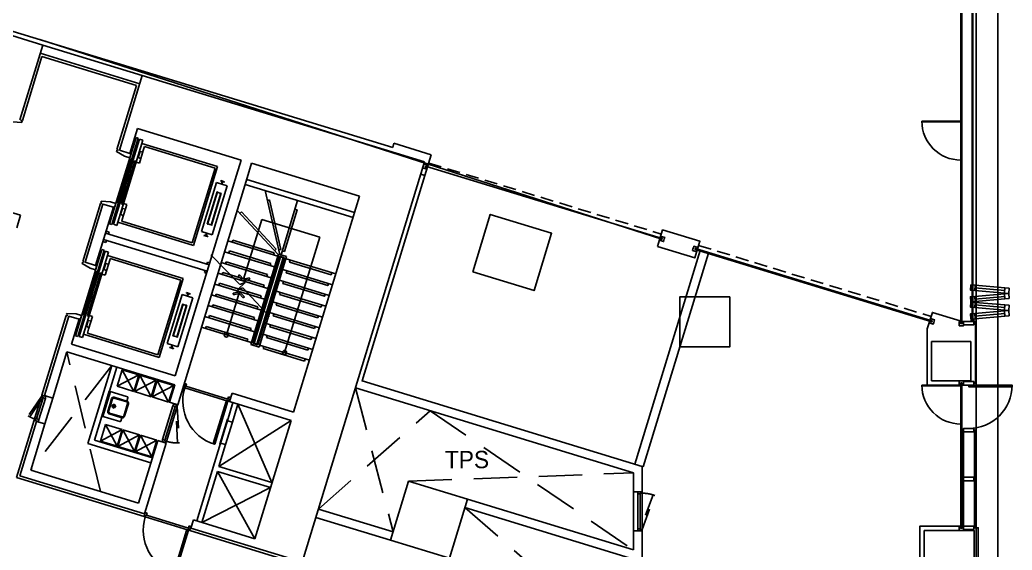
# Model space of a CAD drawing. Header units: millimetres. Extents: x -7616 to 421613, y 91067 to 341353.
# Drawn here: x 179314 to 202172, y 223162 to 235384 of the extents above; entities that cross this region are included whole.
import ezdxf
from ezdxf.enums import TextEntityAlignment as Align

# ---------------------------------------------------------------- set-up
doc = ezdxf.new("R2010")
doc.units = ezdxf.units.MM
doc.header["$LTSCALE"] = 500
doc.header["$MEASUREMENT"] = 0
for name, pattern in [('H0', [0.3, 0.2, -0.1]), ('HIDDEN', [2, 1, -1]), ('HOON1', [3, 2, -1])]:
    doc.linetypes.add(name, pattern=pattern)
doc.layers.add('e-plan', color=9, linetype='CONTINUOUS')
doc.styles.add('돋움', font='Dotum.ttf')

# ---------------------------------------------------------------- blocks, each defined once
blk = doc.blocks.new('A$C7F1D75F0')
at = {"layer": 'e-plan'}
for p, q in [((0, 1150), (899, 1150)), ((0, 1150), (0, 1130)), ((899, 1150), (899, 1130)), ((0, 1130), (899, 1130))]:
    blk.add_line(p, q, dxfattribs=at)
blk.add_arc((0, 1150), 900, 270.0001, 0, dxfattribs=at)
blk = doc.blocks.new('1F 기둥 140514')
at = {"layer": 'e-plan', "ltscale": 0.5}
blk.add_lwpolyline([(254354, 97900), (255254, 97900), (255254, 97000), (254354, 97000)], close=True, dxfattribs=at)
blk = doc.blocks.new('A$C633402C3')
at = {"layer": 'e-plan'}
blk.add_lwpolyline([(128055, 188592), (128055, 58757), (128555, 58751), (128555, 188576)], dxfattribs=at)
blk = doc.blocks.new('1~2F TC-140305')
at = {"layer": 'e-plan', "ltscale": 0.5}
for points in [[(-225192, -28739), (-223776, -29172), (-223373, -27852), (-224788, -27419), (-225192, -28739)], [(-225310, -33984), (-226668, -33568), (-227083, -34926), (-225725, -35342), (-225310, -33984)]]:
    blk.add_lwpolyline(points, dxfattribs=at)
for points in [[(-220420, -30470), (-219270, -30470), (-219270, -29320), (-220420, -29320)], [(-214790, -34700), (-213640, -34700), (-213640, -35850), (-214790, -35850)]]:
    blk.add_lwpolyline(points, close=True, dxfattribs=at)
blk = doc.blocks.new('1F 코어')
at = {"layer": 'e-plan'}
for p, q in [((-241600, -21527), (-235097, -23515)), ((-235623, -25236), (-235097, -23515)), ((-235566, -25254), (-235116, -23781)), ((-232935, -24448), (-235116, -23781)), ((-233328, -25938), (-232802, -24216)), ((-232802, -24216), (-226299, -26205)), ((-232935, -24448), (-233386, -25920)), ((-235581, -25301), (-235796, -25288)), ((-235590, -25246), (-235596, -25265)), ((-235596, -25265), (-235572, -25273)), ((-235566, -25254), (-235590, -25246)), ((-235572, -25273), (-235581, -25301)), ((-233089, -26011), (-232914, -25437)), ((-230523, -26168), (-232914, -25437)), ((-233555, -27636), (-232946, -25647)), ((-232894, -25663), (-233502, -27652)), ((-232869, -25686), (-233469, -27646)), ((-233390, -27670), (-232791, -25710)), ((-232894, -25663), (-232946, -25647)), ((-232869, -25686), (-232791, -25710)), ((-231069, -26315), (-232813, -25782)), ((-233391, -25939), (-233400, -25968)), ((-233400, -25968), (-233214, -26077)), ((-233367, -25947), (-233391, -25939)), ((-233386, -25920), (-233362, -25928)), ((-233362, -25928), (-233367, -25947)), ((-233328, -25938), (-233089, -26011)), ((-233090, -26115), (-233066, -26039)), ((-233085, -26033), (-233080, -26014)), ((-233066, -26039), (-233085, -26033)), ((-233080, -26014), (-233060, -26020)), ((-232855, -25965), (-232899, -26108)), ((-232868, -26235), (-232779, -25944)), ((-232791, -25984), (-232855, -25965)), ((-232779, -25944), (-232751, -25853)), ((-232751, -25853), (-231125, -26350)), ((-233089, -26147), (-233241, -26643)), ((-233214, -26077), (-233090, -26115)), ((-233210, -26653), (-233058, -26156)), ((-232974, -26182), (-233126, -26678)), ((-233095, -26688), (-232943, -26191)), ((-233058, -26156), (-233089, -26147)), ((-232943, -26191), (-232974, -26182)), ((-232945, -26212), (-232868, -26235)), ((-232899, -26108), (-232835, -26128)), ((-230629, -26515), (-230523, -26168)), ((-230387, -26579), (-230284, -26241)), ((-227797, -27001), (-230284, -26241)), ((-226299, -26205), (-229120, -35433)), ((-232043, -31141), (-230629, -26515)), ((-231125, -26350), (-231652, -28071)), ((-231069, -26315), (-231624, -28132)), ((-233393, -27141), (-233241, -26645)), ((-233211, -26655), (-233362, -27151)), ((-233278, -27177), (-233126, -26680)), ((-233096, -26690), (-233248, -27186)), ((-233241, -26643), (-233210, -26653)), ((-233241, -26645), (-233211, -26655)), ((-233126, -26678), (-233095, -26688)), ((-233126, -26680), (-233096, -26690)), ((-231985, -31807), (-230387, -26579)), ((-231442, -27811), (-231097, -26683)), ((-231097, -26683), (-230849, -26759)), ((-230996, -26644), (-230995, -26639)), ((-230995, -26639), (-230910, -26665)), ((-230995, -26647), (-230963, -26660)), ((-230978, -26708), (-230968, -26678)), ((-230977, -26709), (-230978, -26708)), ((-230977, -26709), (-230963, -26713)), ((-230968, -26678), (-230964, -26676)), ((-230964, -26676), (-230961, -26664)), ((-230963, -26660), (-230961, -26664)), ((-230963, -26713), (-230962, -26712)), ((-230962, -26712), (-230953, -26683)), ((-230955, -26679), (-230952, -26667)), ((-230953, -26683), (-230955, -26679)), ((-230948, -26664), (-230952, -26667)), ((-230948, -26664), (-230914, -26672)), ((-230911, -26670), (-230910, -26665)), ((-227947, -27491), (-230433, -26731)), ((-227912, -27376), (-230398, -26616)), ((-231307, -27641), (-231080, -26899)), ((-231299, -27644), (-231072, -26901)), ((-231219, -27668), (-230992, -26926)), ((-231211, -27670), (-230984, -26928)), ((-230849, -26759), (-231194, -27887)), ((-231080, -26899), (-231072, -26901)), ((-231075, -26909), (-230994, -26934)), ((-230992, -26926), (-230984, -26928)), ((-229634, -28343), (-229974, -26871)), ((-234175, -28502), (-233766, -27163)), ((-234118, -28520), (-233708, -27181)), ((-233766, -27163), (-233742, -27171)), ((-233760, -27144), (-233751, -27116)), ((-233736, -27152), (-233760, -27144)), ((-233751, -27116), (-233536, -27129)), ((-233742, -27171), (-233736, -27152)), ((-233708, -27181), (-233469, -27254)), ((-233536, -27129), (-233411, -27167)), ((-233411, -27167), (-233435, -27244)), ((-233362, -27151), (-233393, -27141)), ((-233248, -27186), (-233278, -27177)), ((-233265, -27534), (-233160, -27192)), ((-233160, -27192), (-233237, -27168)), ((-229922, -27095), (-229873, -27084)), ((-229873, -27084), (-229610, -28225)), ((-229606, -28351), (-229224, -27100)), ((-229318, -31974), (-227797, -27001)), ((-235893, -27350), (-235606, -27437)), ((-233878, -28593), (-233469, -27254)), ((-233454, -27238), (-233460, -27257)), ((-233460, -27257), (-233440, -27263)), ((-233435, -27244), (-233454, -27238)), ((-233301, -27423), (-233257, -27280)), ((-233237, -27443), (-233301, -27423)), ((-233257, -27280), (-233193, -27299)), ((-229672, -28344), (-230617, -27331)), ((-230557, -27395), (-230521, -27361)), ((-230521, -27361), (-229718, -28222)), ((-235606, -27437), (-235694, -27724)), ((-233502, -27652), (-233555, -27636)), ((-233469, -27646), (-233390, -27670)), ((-233368, -27599), (-231624, -28132)), ((-233277, -27574), (-233265, -27534)), ((-231652, -28071), (-233277, -27574)), ((-231307, -27641), (-231299, -27644)), ((-231297, -27636), (-231217, -27660)), ((-230052, -27535), (-230472, -28908)), ((-228713, -27945), (-230052, -27535)), ((-233652, -27852), (-231261, -28583)), ((-233637, -27804), (-233566, -27826)), ((-233580, -27874), (-233566, -27826)), ((-231194, -27887), (-231442, -27811)), ((-231329, -27857), (-231338, -27887)), ((-231338, -27887), (-231336, -27891)), ((-231328, -27857), (-231329, -27857)), ((-231328, -27857), (-231314, -27861)), ((-231314, -27862), (-231323, -27892)), ((-231314, -27861), (-231314, -27862)), ((-231219, -27668), (-231211, -27670)), ((-233710, -28043), (-233639, -28065)), ((-233696, -27995), (-231305, -28726)), ((-233639, -28065), (-233624, -28017)), ((-231380, -27899), (-231382, -27905)), ((-231382, -27905), (-231297, -27931)), ((-231377, -27898), (-231344, -27905)), ((-231344, -27905), (-231340, -27903)), ((-231336, -27891), (-231340, -27903)), ((-231327, -27894), (-231331, -27906)), ((-231328, -27910), (-231331, -27906)), ((-231328, -27910), (-231296, -27922)), ((-231323, -27892), (-231327, -27894)), ((-231295, -27925), (-231297, -27931)), ((-229683, -28380), (-230831, -28029)), ((-230735, -28059), (-230720, -28011)), ((-230720, -28011), (-229764, -28303)), ((-229526, -30603), (-228713, -27945)), ((-233736, -28229), (-234344, -30218)), ((-234291, -30234), (-233683, -28245)), ((-234258, -30228), (-233659, -28268)), ((-233580, -28292), (-234180, -30252)), ((-233683, -28245), (-233736, -28229)), ((-233659, -28268), (-233580, -28292)), ((-229759, -28629), (-230907, -28278)), ((-230811, -28307), (-230796, -28259)), ((-230796, -28259), (-229840, -28552)), ((-229668, -28332), (-230306, -30417)), ((-229764, -28303), (-229779, -28351)), ((-229718, -28222), (-229755, -28256)), ((-229477, -28391), (-229668, -28332)), ((-229610, -28225), (-229658, -28236)), ((-234181, -28521), (-234190, -28550)), ((-234190, -28550), (-234003, -28659)), ((-234157, -28529), (-234181, -28521)), ((-234175, -28502), (-234151, -28510)), ((-234151, -28510), (-234157, -28529)), ((-234118, -28520), (-233878, -28593)), ((-233645, -28547), (-233689, -28690)), ((-233553, -28475), (-233657, -28817)), ((-233581, -28566), (-233645, -28547)), ((-233602, -28364), (-231858, -28897)), ((-233541, -28435), (-233553, -28475)), ((-231915, -28932), (-233541, -28435)), ((-231314, -28567), (-231299, -28519)), ((-231247, -28535), (-231299, -28519)), ((-231227, -28351), (-230556, -29035)), ((-229835, -28878), (-230983, -28527)), ((-230887, -28556), (-230872, -28508)), ((-230872, -28508), (-229916, -28801)), ((-229642, -28382), (-230256, -30391)), ((-229621, -28399), (-230229, -30388)), ((-229554, -28420), (-230162, -30409)), ((-229527, -28417), (-230141, -30426)), ((-229477, -28391), (-230114, -30476)), ((-229840, -28552), (-229855, -28600)), ((-229621, -28399), (-229645, -28392)), ((-229527, -28417), (-229642, -28382)), ((-229621, -28399), (-229634, -28385)), ((-229621, -28399), (-229623, -28388)), ((-229621, -28399), (-229618, -28390)), ((-229554, -28420), (-229621, -28399)), ((-229530, -28427), (-229554, -28420)), ((-228344, -28790), (-229492, -28439)), ((-233878, -28729), (-234030, -29225)), ((-234003, -28659), (-233879, -28697)), ((-233999, -29235), (-233848, -28738)), ((-233763, -28764), (-233915, -29260)), ((-233885, -29270), (-233733, -28773)), ((-233879, -28697), (-233856, -28621)), ((-233848, -28738), (-233878, -28729)), ((-233875, -28615), (-233869, -28596)), ((-233856, -28621), (-233875, -28615)), ((-233869, -28596), (-233850, -28602)), ((-233733, -28773), (-233763, -28764)), ((-233657, -28817), (-233734, -28794)), ((-233689, -28690), (-233625, -28710)), ((-231372, -28758), (-231358, -28710)), ((-231320, -28774), (-231372, -28758)), ((-229911, -29126), (-231059, -28775)), ((-230963, -28805), (-230948, -28757)), ((-230948, -28757), (-229992, -29049)), ((-229916, -28801), (-229931, -28848)), ((-229697, -28648), (-229721, -28641)), ((-229606, -28676), (-229630, -28668)), ((-228420, -29038), (-229568, -28687)), ((-232441, -30653), (-231915, -28932)), ((-232414, -30714), (-231858, -28897)), ((-229987, -29375), (-231135, -29024)), ((-231039, -29053), (-231024, -29005)), ((-231024, -29005), (-230068, -29298)), ((-230430, -28986), (-230613, -29156)), ((-230564, -28811), (-230592, -28837)), ((-230592, -28837), (-230485, -28951)), ((-230472, -28908), (-230564, -28811)), ((-230556, -29035), (-230430, -28986)), ((-230485, -28951), (-230329, -28918)), ((-230341, -28879), (-230472, -28908)), ((-230329, -28918), (-230341, -28879)), ((-229773, -28897), (-229797, -28889)), ((-229682, -28924), (-229706, -28917)), ((-228496, -29287), (-229644, -28936)), ((-234182, -29723), (-234031, -29227)), ((-234000, -29237), (-234152, -29733)), ((-234031, -29227), (-234000, -29237)), ((-234030, -29225), (-233999, -29235)), ((-231786, -29226), (-231784, -29221)), ((-231784, -29221), (-231699, -29247)), ((-231784, -29229), (-231752, -29242)), ((-231758, -29260), (-231754, -29258)), ((-231754, -29258), (-231750, -29246)), ((-231752, -29242), (-231750, -29246)), ((-231745, -29261), (-231741, -29249)), ((-231737, -29246), (-231741, -29249)), ((-231737, -29246), (-231704, -29254)), ((-231701, -29252), (-231699, -29247)), ((-231115, -29302), (-231100, -29254)), ((-231100, -29254), (-230144, -29546)), ((-230561, -29199), (-230865, -30194)), ((-230713, -29234), (-230561, -29199)), ((-230704, -29271), (-230713, -29234)), ((-230574, -29242), (-230704, -29271)), ((-230613, -29156), (-230488, -29108)), ((-230482, -29339), (-230574, -29242)), ((-230561, -29199), (-230450, -29314)), ((-230488, -29108), (-229871, -29769)), ((-229992, -29049), (-230007, -29097)), ((-229849, -29145), (-229873, -29138)), ((-229758, -29173), (-229782, -29166)), ((-228572, -29536), (-229720, -29185)), ((-229639, -29262), (-229624, -29214)), ((-234068, -29759), (-233916, -29262)), ((-233885, -29272), (-234037, -29768)), ((-233916, -29262), (-233885, -29272)), ((-233915, -29260), (-233885, -29270)), ((-231887, -29265), (-232232, -30393)), ((-231869, -29481), (-232096, -30223)), ((-231862, -29483), (-232089, -30226)), ((-231983, -30469), (-231638, -29341)), ((-231638, -29341), (-231887, -29265)), ((-231869, -29481), (-231862, -29483)), ((-231767, -29290), (-231758, -29260)), ((-231766, -29291), (-231767, -29290)), ((-231766, -29291), (-231753, -29295)), ((-231753, -29295), (-231752, -29294)), ((-231752, -29294), (-231743, -29265)), ((-231743, -29265), (-231745, -29261)), ((-230063, -29623), (-231211, -29273)), ((-230450, -29314), (-230482, -29339)), ((-230068, -29298), (-230083, -29346)), ((-229925, -29394), (-229949, -29387)), ((-229834, -29422), (-229858, -29414)), ((-228648, -29784), (-229796, -29433)), ((-229715, -29510), (-229700, -29463)), ((-228682, -29554), (-229639, -29262)), ((-234549, -29726), (-234540, -29698)), ((-234540, -29698), (-234325, -29711)), ((-234325, -29711), (-234201, -29749)), ((-231781, -29508), (-232008, -30250)), ((-231774, -29510), (-232001, -30252)), ((-231864, -29491), (-231784, -29516)), ((-231781, -29508), (-231774, -29510)), ((-230139, -29872), (-231287, -29521)), ((-231191, -29551), (-231176, -29503)), ((-231176, -29503), (-230220, -29795)), ((-230144, -29546), (-230159, -29594)), ((-230001, -29642), (-230025, -29635)), ((-229910, -29670), (-229934, -29663)), ((-228724, -30033), (-229872, -29682)), ((-229791, -29759), (-229776, -29711)), ((-228758, -29803), (-229715, -29510)), ((-228668, -29506), (-228682, -29554)), ((-234555, -29745), (-235118, -31586)), ((-235058, -31594), (-234498, -29763)), ((-234555, -29745), (-234531, -29753)), ((-234525, -29734), (-234549, -29726)), ((-234531, -29753), (-234525, -29734)), ((-234498, -29763), (-234259, -29836)), ((-234434, -30410), (-234259, -29836)), ((-234243, -29820), (-234249, -29839)), ((-234249, -29839), (-234230, -29845)), ((-234224, -29826), (-234243, -29820)), ((-234201, -29749), (-234224, -29826)), ((-234152, -29733), (-234182, -29723)), ((-234091, -30005), (-234047, -29862)), ((-234037, -29768), (-234068, -29759)), ((-234047, -29862), (-233983, -29881)), ((-233950, -29774), (-234039, -30065)), ((-234026, -29750), (-233950, -29774)), ((-230215, -30121), (-231363, -29770)), ((-231267, -29799), (-231252, -29751)), ((-231252, -29751), (-230296, -30044)), ((-230220, -29795), (-230235, -29843)), ((-230077, -29891), (-230101, -29884)), ((-229986, -29919), (-230010, -29912)), ((-228800, -30281), (-229948, -29931)), ((-228835, -30051), (-229791, -29759)), ((-228744, -29755), (-228758, -29803)), ((-234027, -30025), (-234091, -30005)), ((-234039, -30065), (-234067, -30156)), ((-234067, -30156), (-232441, -30653)), ((-230291, -30369), (-231439, -30019)), ((-231343, -30048), (-231328, -30000)), ((-231328, -30000), (-230372, -30292)), ((-230296, -30044), (-230311, -30092)), ((-230153, -30140), (-230177, -30132)), ((-230062, -30168), (-230086, -30160)), ((-229867, -30008), (-229852, -29960)), ((-228911, -30300), (-229867, -30008)), ((-228820, -30004), (-228835, -30051)), ((-234291, -30234), (-234344, -30218)), ((-234258, -30228), (-234180, -30252)), ((-232414, -30714), (-234158, -30181)), ((-232232, -30393), (-231983, -30469)), ((-232096, -30223), (-232089, -30226)), ((-232086, -30218), (-232006, -30242)), ((-232008, -30250), (-232001, -30252)), ((-230372, -30292), (-230387, -30340)), ((-230141, -30426), (-230256, -30391)), ((-230229, -30388), (-230253, -30381)), ((-230162, -30409), (-230229, -30388)), ((-228876, -30530), (-230024, -30179)), ((-229943, -30256), (-229928, -30208)), ((-228987, -30549), (-229943, -30256)), ((-228896, -30252), (-228911, -30300)), ((-234866, -31653), (-234540, -30587)), ((-232054, -31347), (-234540, -30587)), ((-232043, -31141), (-234434, -30410)), ((-232169, -30481), (-232171, -30487)), ((-232171, -30487), (-232086, -30513)), ((-232166, -30480), (-232133, -30487)), ((-232133, -30487), (-232129, -30485)), ((-232125, -30473), (-232129, -30485)), ((-232118, -30439), (-232127, -30469)), ((-232127, -30469), (-232125, -30473)), ((-232116, -30476), (-232120, -30488)), ((-232118, -30492), (-232120, -30488)), ((-232117, -30439), (-232118, -30439)), ((-232118, -30492), (-232086, -30504)), ((-232117, -30439), (-232104, -30443)), ((-232112, -30474), (-232116, -30476)), ((-232103, -30444), (-232112, -30474)), ((-232104, -30443), (-232103, -30444)), ((-232084, -30507), (-232086, -30513)), ((-230114, -30476), (-230306, -30417)), ((-230138, -30416), (-230162, -30409)), ((-228952, -30779), (-230100, -30428)), ((-230019, -30505), (-230004, -30457)), ((-229063, -30797), (-230019, -30505)), ((-228972, -30501), (-228987, -30549)), ((-229048, -30749), (-229063, -30797)), ((-234057, -32700), (-233507, -30902)), ((-233907, -32620), (-233393, -30937)), ((-233265, -30997), (-233382, -31380)), ((-232999, -31497), (-233265, -30997)), ((-232882, -31114), (-233265, -30997)), ((-233382, -31380), (-232882, -31114)), ((-232999, -31497), (-232882, -31114)), ((-232863, -31120), (-232980, -31503)), ((-232980, -31503), (-232481, -31237)), ((-232597, -31620), (-232863, -31120)), ((-232481, -31237), (-232863, -31120)), ((-232597, -31620), (-232481, -31237)), ((-232461, -31243), (-232578, -31626)), ((-232196, -31743), (-232461, -31243)), ((-232079, -31360), (-232461, -31243)), ((-231853, -31408), (-231824, -31312)), ((-231824, -31312), (-231781, -31326)), ((-233738, -32066), (-233562, -31492)), ((-233534, -31501), (-233709, -32075)), ((-233562, -31492), (-233146, -31619)), ((-233382, -31380), (-232999, -31497)), ((-232980, -31503), (-232597, -31620)), ((-232578, -31626), (-232079, -31360)), ((-232196, -31743), (-232079, -31360)), ((-232177, -31748), (-232054, -31347)), ((-231824, -31417), (-231853, -31408)), ((-231811, -31374), (-231824, -31417)), ((-231824, -31417), (-230830, -31721)), ((-231797, -31378), (-231811, -31374)), ((-231781, -31326), (-231797, -31378)), ((-231797, -31378), (-230831, -31674)), ((-230733, -31541), (-230792, -31733)), ((-229318, -31974), (-230733, -31541)), ((-235127, -31615), (-235284, -32131)), ((-235088, -31643), (-235237, -32130)), ((-235035, -31659), (-235184, -32146)), ((-235127, -31615), (-235118, -31586)), ((-235084, -31628), (-235127, -31615)), ((-235118, -31586), (-235022, -31616)), ((-235088, -31643), (-235084, -31628)), ((-235035, -31659), (-235088, -31643)), ((-234866, -31653), (-235058, -31594)), ((-235048, -32246), (-234866, -31653)), ((-235031, -31644), (-235035, -31659)), ((-235022, -31616), (-235031, -31644)), ((-235031, -31644), (-235031, -31644)), ((-233554, -31808), (-233511, -31665)), ((-233535, -31814), (-233491, -31671)), ((-233454, -31651), (-233162, -31740)), ((-233448, -31632), (-233156, -31721)), ((-233133, -31644), (-233156, -31721)), ((-232578, -31626), (-232196, -31743)), ((-232177, -31748), (-231985, -31807)), ((-231169, -32694), (-230874, -31728)), ((-230830, -31721), (-231134, -32716)), ((-230874, -31728), (-230868, -31709)), ((-230868, -31709), (-230830, -31721)), ((-230842, -32172), (-230715, -31756)), ((-230815, -31621), (-230831, -31674)), ((-230831, -31674), (-230817, -31678)), ((-230817, -31678), (-230830, -31721)), ((-230830, -31721), (-230801, -31730)), ((-230772, -31634), (-230815, -31621)), ((-230801, -31730), (-230772, -31634)), ((-229376, -32165), (-230792, -31733)), ((-233598, -31952), (-233554, -31808)), ((-233579, -31957), (-233535, -31814)), ((-233268, -32084), (-233559, -31995)), ((-233511, -31821), (-233405, -31854)), ((-233442, -31783), (-233475, -31888)), ((-233142, -31777), (-233230, -32064)), ((-233123, -31783), (-233211, -32070)), ((-232097, -31830), (-232334, -32605)), ((-232045, -31846), (-232281, -32621)), ((-231997, -31845), (-232243, -32648)), ((-232093, -31816), (-232097, -31830)), ((-232097, -31830), (-232045, -31846)), ((-232084, -31787), (-232093, -31816)), ((-232093, -31816), (-232093, -31816)), ((-231988, -31816), (-232084, -31787)), ((-232045, -31846), (-232040, -31832)), ((-232040, -31832), (-231997, -31845)), ((-231997, -31845), (-231988, -31816)), ((-230727, -32207), (-230600, -31791)), ((-229815, -33600), (-230600, -31791)), ((-235293, -32160), (-235698, -33485)), ((-235623, -33445), (-235239, -32187)), ((-235284, -32131), (-235293, -32160)), ((-235293, -32160), (-235198, -32189)), ((-235241, -32145), (-235284, -32131)), ((-235237, -32130), (-235241, -32145)), ((-235048, -32246), (-235239, -32187)), ((-235184, -32146), (-235237, -32130)), ((-235198, -32189), (-235189, -32161)), ((-235189, -32161), (-235184, -32146)), ((-235189, -32161), (-235189, -32161)), ((-233322, -32193), (-233738, -32066)), ((-233273, -32103), (-233565, -32014)), ((-233273, -32103), (-233297, -32180)), ((-231039, -33226), (-229376, -32165)), ((-230843, -32140), (-231018, -32714)), ((-231009, -32717), (-230833, -32143)), ((-230885, -32724), (-230727, -32207)), ((-230833, -32143), (-230843, -32140)), ((-230727, -32207), (-230842, -32172)), ((-230210, -34891), (-229376, -32165)), ((-235374, -33312), (-235048, -32246)), ((-233768, -32642), (-233651, -32260)), ((-233268, -32377), (-233768, -32642)), ((-233651, -32260), (-233385, -32759)), ((-233651, -32260), (-233268, -32377)), ((-233268, -32377), (-233385, -32759)), ((-233366, -32765), (-233249, -32383)), ((-233249, -32383), (-232983, -32882)), ((-233249, -32383), (-232866, -32500)), ((-232568, -33030), (-233907, -32620)), ((-233385, -32759), (-233768, -32642)), ((-232866, -32500), (-233366, -32765)), ((-232866, -32500), (-232983, -32882)), ((-232964, -32888), (-232847, -32505)), ((-232465, -32622), (-232964, -32888)), ((-232887, -34072), (-232446, -32628)), ((-232847, -32505), (-232582, -33005)), ((-232847, -32505), (-232465, -32622)), ((-232754, -34322), (-232254, -32687)), ((-232465, -32622), (-232582, -33005)), ((-232446, -32628), (-232254, -32687)), ((-232347, -32648), (-232338, -32619)), ((-232251, -32677), (-232347, -32648)), ((-232338, -32619), (-232334, -32605)), ((-232338, -32619), (-232338, -32619)), ((-232334, -32605), (-232281, -32621)), ((-232281, -32621), (-232286, -32635)), ((-232286, -32635), (-232243, -32648)), ((-232243, -32648), (-232251, -32677)), ((-232604, -33145), (-234057, -32700)), ((-232983, -32882), (-233366, -32765)), ((-232582, -33005), (-232964, -32888)), ((-231548, -34482), (-231000, -32688)), ((-231172, -32704), (-231169, -32694)), ((-231134, -32716), (-231172, -32704)), ((-231039, -33226), (-230885, -32724)), ((-231018, -32714), (-231009, -32717)), ((-231000, -32688), (-230885, -32724)), ((-232887, -34072), (-235374, -33312)), ((-231434, -34517), (-231074, -33340)), ((-231074, -33340), (-230210, -34891)), ((-229850, -33715), (-231074, -33340)), ((-229815, -33600), (-231039, -33226)), ((-235698, -33485), (-232762, -34382)), ((-232754, -34322), (-235623, -33445)), ((-229850, -33715), (-231434, -34517)), ((-232762, -34382), (-232733, -34287)), ((-232733, -34287), (-232690, -34300)), ((-232734, -34391), (-232762, -34382)), ((-232721, -34348), (-232734, -34391)), ((-232734, -34391), (-231739, -34695)), ((-232706, -34352), (-232721, -34348)), ((-232690, -34300), (-232706, -34352)), ((-232706, -34352), (-231740, -34648)), ((-231625, -34458), (-231683, -34649)), ((-230210, -34891), (-231625, -34458)), ((-232078, -35668), (-231783, -34702)), ((-231739, -34695), (-232043, -35690)), ((-231783, -34702), (-231777, -34683)), ((-231777, -34683), (-231739, -34695)), ((-231724, -34595), (-231740, -34648)), ((-231740, -34648), (-231726, -34652)), ((-231726, -34652), (-231739, -34695)), ((-231739, -34695), (-231710, -34704)), ((-231681, -34608), (-231724, -34595)), ((-231710, -34704), (-231681, -34608)), ((-229387, -35414), (-231710, -34704)), ((-229312, -35374), (-231683, -34649))]:
    blk.add_line(p, q, dxfattribs=at)
at = {"layer": 'e-plan', "ltscale": 0.5}
for p, q in [((-232802, -24216), (-235097, -23515)), ((-232860, -24408), (-235156, -23706))]:
    blk.add_line(p, q, dxfattribs=at)
at = {"layer": 'e-plan', "linetype": 'HOON1'}
for p, q in [((-233767, -33803), (-234540, -30587)), ((-233507, -30902), (-235374, -33312))]:
    blk.add_line(p, q, dxfattribs=at)
at = {"layer": 'e-plan', "linetype": 'HIDDEN'}
for p, q in [((-235127, -31615), (-235429, -32062)), ((-235396, -32086), (-235095, -31640)), ((-235095, -31640), (-235127, -31615)), ((-232037, -31848), (-231997, -31845)), ((-231989, -32685), (-232037, -31848)), ((-231997, -31845), (-231949, -32684)), ((-235429, -32062), (-235396, -32086)), ((-231949, -32684), (-231989, -32685))]:
    blk.add_line(p, q, dxfattribs=at)
at = {"layer": 'e-plan'}
for points in [[(-229285, -27300), (-229237, -27314), (-229529, -28270), (-229577, -28256)], [(-228440, -28760), (-228454, -28808), (-229411, -28516), (-229396, -28468)], [(-228516, -29009), (-228530, -29057), (-229487, -28764), (-229472, -28717)], [(-228592, -29258), (-228606, -29305), (-229563, -29013), (-229548, -28965)]]:
    blk.add_lwpolyline(points, dxfattribs=at)
for centre, radius in [((-230865, -30194), 50), ((-229526, -30603), 50), ((-233459, -31837), 40)]:
    blk.add_circle(centre, radius, dxfattribs=at)
for centre, radius, start, end in [((-230994, -26645), 2.5, 163, 249.5907), ((-230914, -26669), 2.5, 256.4093, 343), ((-231378, -27900), 2.5, 76.4093, 163), ((-231297, -27925), 2.5, 343, 69.5907), ((-231783, -29227), 2.5, 163, 249.5907), ((-231703, -29251), 2.5, 256.4093, 343), ((-232167, -30482), 2.5, 76.4093, 163), ((-232087, -30507), 2.5, 343, 69.5907), ((-230830, -31721), 1040, 163, 253), ((-233463, -31679), 50, 73, 163), ((-233463, -31679), 30, 73, 163), ((-233171, -31769), 30, 343, 73), ((-233171, -31769), 50, 343, 73), ((-233152, -31638), 20, 343, 73), ((-233550, -31966), 50, 163, 253), ((-233550, -31966), 30, 163, 253), ((-233316, -32174), 20, 253, 343), ((-233259, -32055), 50, 253, 343), ((-233259, -32055), 30, 253, 343), ((-231739, -34695), 1040, 163, 253)]:
    blk.add_arc(centre, radius, start, end, dxfattribs=at)
at = {"layer": 'e-plan', "linetype": 'HIDDEN'}
for centre, radius, start, end in [((-235127, -31615), 540, 235.9389, 253), ((-231997, -31845), 840, 253, 273.2667)]:
    blk.add_arc(centre, radius, start, end, dxfattribs=at)
at = {"layer": 'e-plan'}
blk.add_blockref('1~2F TC-140305', (0, 0), dxfattribs=at)
blk = doc.blocks.new('A$C6B9375F1')
at = {"layer": 'e-plan'}
blk.add_lwpolyline([(-30, 195), (-30, 155), (10, 155), (10, -80), (-70, -80), (-70, 155), (-30, 155)], dxfattribs=at)
blk = doc.blocks.new('A$C51985859')
at = {"layer": 'e-plan'}
blk.add_lwpolyline([(0, 0), (0, 40), (1000, 40), (1000, 0)], close=True, dxfattribs=at)
blk.add_arc((0, 0), 1000, 360, 90, dxfattribs=at)
blk = doc.blocks.new('A$C4EB37CB7')
at = {"layer": 'e-plan'}
for p, q in [((174, 730), (-5, 64)), ((231, 715), (53, 48)), ((289, 699), (111, 33))]:
    blk.add_line(p, q, dxfattribs=at)
for points in [[(199, 827), (315, 796), (289, 699), (174, 730), (199, 827)], [(-31, -33), (85, -64), (111, 33), (-5, 64), (-31, -33)]]:
    blk.add_lwpolyline(points, dxfattribs=at)
blk.add_circle((40, 0), 5, dxfattribs=at)
blk = doc.blocks.new('fasd900-100')
at = {"layer": 'e-plan'}
for p, q in [((30, 0), (870, 0)), ((45, -45), (855, -45)), ((45, -100), (855, -100))]:
    blk.add_line(p, q, dxfattribs=at)
at = {"layer": 'e-plan', "linetype": 'HIDDEN'}
blk.add_lwpolyline([(818, 291), (831, 253), (44, -37), (30, 0), (818, 291)], dxfattribs=at)
at = {"layer": 'e-plan'}
for points in [[(0, 0), (0, -100), (30, -100), (30, -100), (45, -100), (45, -45), (30, -45), (30, 0)], [(900, 0), (900, -100), (870, -100), (870, -100), (855, -100), (855, -45), (870, -45), (870, 0)]]:
    blk.add_lwpolyline(points, close=True, dxfattribs=at)
at = {"layer": 'e-plan', "linetype": 'HIDDEN'}
blk.add_arc((30, 0), 840, 0, 20.2667, dxfattribs=at)

msp = doc.modelspace()

# ---------------------------------------------------------------- linework, layer by layer
at = {"layer": 'e-plan', "ltscale": 0.5}
for p, q in [((174131, 236653), (187902, 232443)), ((187902, 232443), (187931, 232539)), ((187931, 232539), (188792, 232276)), ((188646, 231797), (188792, 232276)), ((201327, 227008), (201327, 228393)), ((193647, 224505), (193447, 224505)), ((193647, 223605), (193447, 223605))]:
    msp.add_line(p, q, dxfattribs=at)
at = {"layer": 'e-plan'}
for p, q in [((201252, 228473), (201252, 236528)), ((201267, 228473), (201267, 236528)), ((194104, 230327), (179774, 234928)), ((188646, 231797), (188550, 231827)), ((194110, 230346), (188659, 232013)), ((193481, 225143), (194986, 230068)), ((193672, 225085), (195178, 230010)), ((194869, 230093), (200320, 228427)), ((194875, 230112), (200326, 228446)), ((187044, 226902), (193447, 224944)), ((201052, 225888), (201052, 223718)), ((201307, 223678), (201307, 225928)), ((201347, 223678), (201347, 225928)), ((193447, 224944), (193447, 224505)), ((193647, 225092), (193647, 224505)), ((193447, 224505), (193447, 223605)), ((189627, 224335), (193447, 223167)), ((186191, 224109), (187912, 223583)), ((189568, 224143), (193447, 222957)), ((186132, 223918), (187854, 223392)), ((193447, 223605), (193447, 223167)), ((193647, 223605), (193647, 222309))]:
    msp.add_line(p, q, dxfattribs=at)
at = {"layer": 'e-plan', "linetype": 'HOON1', "ltscale": 0.3}
for p, q in [((188734, 232084), (194089, 230447)), ((194949, 230184), (200305, 228547))]:
    msp.add_line(p, q, dxfattribs=at)
at = {"layer": 'e-plan'}
for points in [[(200992, 228383), (200992, 236618)], [(201012, 228383), (201012, 236618)], [(188646, 231797), (187199, 227064), (193647, 225092)], [(200992, 227018), (200992, 223668)], [(201012, 227018), (201012, 223668)]]:
    msp.add_lwpolyline(points, dxfattribs=at)
for points in [[(188613, 232032), (188613, 232032), (188604, 232004), (188604, 232004), (188594, 231970), (188690, 231941), (188700, 231974), (188652, 231989), (188661, 232018), (188709, 232003), (188719, 232037), (188623, 232066)], [(194160, 230337), (194160, 230337), (194151, 230308), (194151, 230308), (194141, 230274), (194045, 230304), (194055, 230337), (194103, 230322), (194112, 230351), (194064, 230366), (194074, 230399), (194170, 230370)], [(194829, 230132), (194829, 230132), (194820, 230103), (194820, 230103), (194810, 230070), (194906, 230041), (194916, 230074), (194868, 230089), (194877, 230117), (194925, 230103), (194935, 230136), (194839, 230165)], [(200375, 228436), (200375, 228436), (200367, 228407), (200367, 228407), (200356, 228374), (200261, 228403), (200271, 228437), (200319, 228422), (200328, 228451), (200280, 228465), (200290, 228499), (200386, 228470)], [(201017, 228333), (201017, 228333), (200987, 228333), (200987, 228333), (200952, 228333), (200952, 228433), (200987, 228433), (200987, 228383), (201017, 228383), (201017, 228433), (201052, 228433), (201052, 228333)], [(201232, 228433), (201232, 228473), (201287, 228473), (201287, 228433)], [(201327, 228393), (201287, 228393), (201287, 228433), (201327, 228433)], [(201017, 227068), (201017, 227068), (200987, 227068), (200987, 227068), (200952, 227068), (200952, 226968), (200987, 226968), (200987, 227018), (201017, 227018), (201017, 226968), (201052, 226968), (201052, 227068)], [(201017, 223618), (201017, 223618), (200987, 223618), (200987, 223618), (200952, 223618), (200952, 223718), (200987, 223718), (200987, 223668), (201017, 223668), (201017, 223718), (201052, 223718), (201052, 223618)]]:
    msp.add_lwpolyline(points, close=True, dxfattribs=at)
at = {"layer": 'e-plan', "ltscale": 0.5}
msp.add_lwpolyline([(194001, 230160), (194862, 229897), (194979, 230280), (194118, 230543)], close=True, dxfattribs=at)
for points in [[(200972, 228433), (200972, 228447), (200334, 228642), (200217, 228260), (200217, 226968), (201067, 226968)], [(200972, 223718), (200047, 223718), (200047, 222368), (200972, 222368)], [(201292, 223678), (201392, 223678), (201392, 222408), (201292, 222408)]]:
    msp.add_lwpolyline(points, dxfattribs=at)
at = {"layer": 'e-plan', "linetype": 'HOON1'}
for points in [[(187044, 226902), (187912, 223583)], [(186191, 224109), (188766, 226375)], [(188766, 226375), (193447, 223167)], [(188269, 224750), (193447, 224944)], [(189568, 224143), (193447, 220762)]]:
    msp.add_lwpolyline(points, dxfattribs=at)

# ---------------------------------------------------------------- block references
at = {"layer": 'e-plan', "linetype": 'H0'}
msp.add_blockref('A$C633402C3', (73291, 91433), dxfattribs=at)
at = {"layer": 'e-plan'}
for name, p in [('1F 코어', (414937, 258318)), ('1F 기둥 140514', (-54037, 130068))]:
    msp.add_blockref(name, p, dxfattribs=at)
at = {"layer": 'e-plan', "xscale": -1}
for p in [(200992, 231901), (200992, 225818)]:
    msp.add_blockref('A$C7F1D75F0', p, dxfattribs=at)
at = {"layer": 'e-plan'}
for name, p, rotation in [('A$C4EB37CB7', (201258, 229251), 280), ('A$C4EB37CB7', (201258, 228857), 280), ('A$C6B9375F1', (201132, 228363), 270)]:
    msp.add_blockref(name, p, dxfattribs=dict(at, rotation=rotation))
at = {"layer": 'e-plan', "xscale": -1}
for name, p, rotation in [('A$C4EB37CB7', (201258, 228906), 260), ('A$C4EB37CB7', (201258, 228512), 260), ('A$C6B9375F1', (201132, 227038), 270), ('A$C51985859', (201172, 226968), 180), ('A$C6B9375F1', (201132, 225958), 270), ('A$C6B9375F1', (201132, 224833), 270), ('fasd900-100', (193647, 223605), 270), ('A$C6B9375F1', (201132, 223708), 270)]:
    msp.add_blockref(name, p, dxfattribs=dict(at, rotation=rotation))

# ---------------------------------------------------------------- texts
at = {"layer": 'e-plan', "style": '돋움'}
msp.add_text('TPS', height=400, dxfattribs=at).set_placement((190123, 225051), align=Align.RIGHT)

doc.saveas('drawing.dxf')
